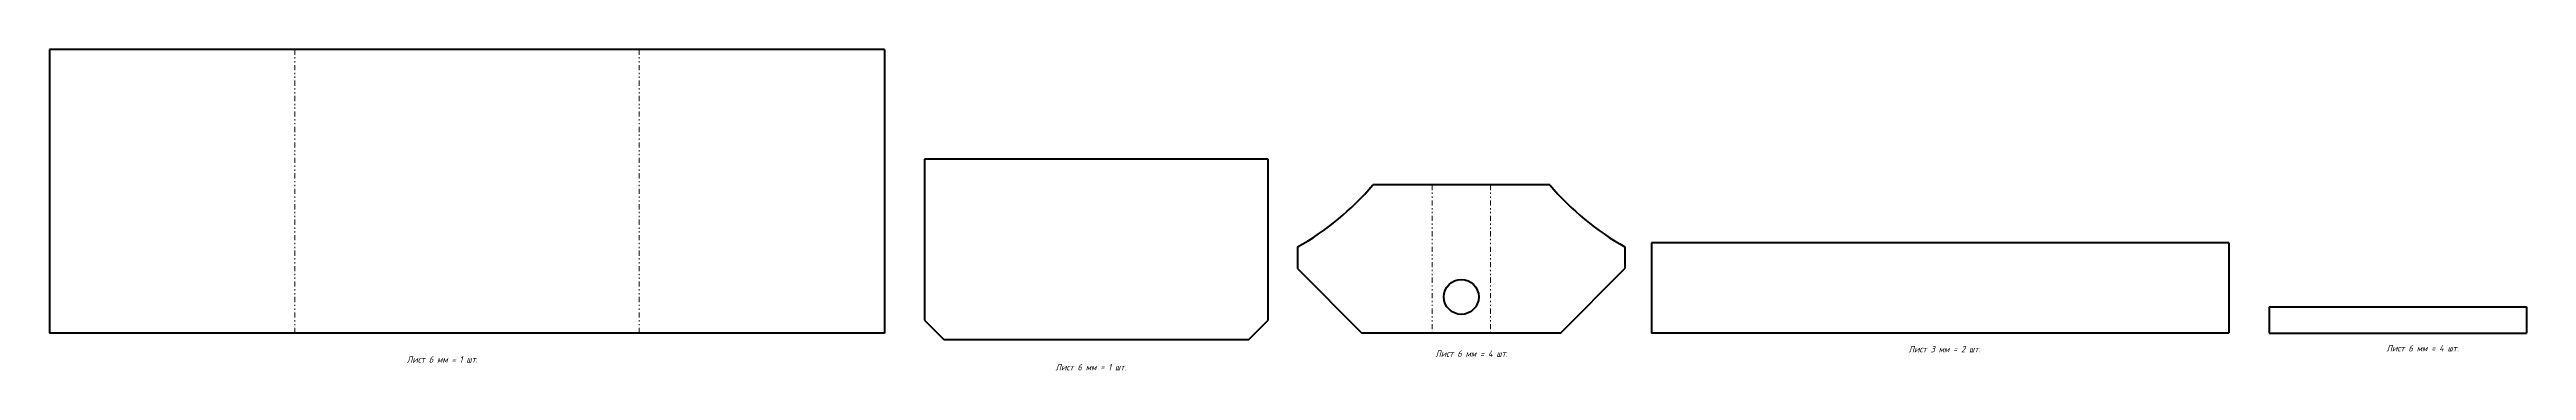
# Model space of a CAD drawing. Header units: millimetres. Extents: x 0 to 1925, y -29 to 220.
import ezdxf

# ---------------------------------------------------------------- set-up
doc = ezdxf.new("R2010")
doc.units = ezdxf.units.MM
doc.linetypes.add('K5LT_BASIC', pattern=[0])
doc.linetypes.add('K5LT_CHAIN_LINE_WITH_2_POINTS', pattern=[12, 4, -2, 1, -2, 1, -2])
doc.styles.add('KTEXTSTYLE', font='GOST_AU.SHX', dxfattribs={"width": 0.96, "height": 5})

msp = doc.modelspace()

# ---------------------------------------------------------------- linework, layer by layer
at = {"color": 7, "linetype": 'K5LT_BASIC', "lineweight": 40}
for p, q in [((0, 220), (0, 0)), ((181, 220), (0, 220)), ((200.5, 220), (181, 220)), ((448.5, 220), (200.5, 220)), ((468, 220), (448.5, 220)), ((649, 220), (468, 220)), ((649, 220), (649, 0)), ((947, 135), (680, 135)), ((680, 135), (680, 10)), ((947, 10), (947, 135)), ((1068, 115), (1028.5, 115)), ((1081.2, 115), (1068, 115)), ((1113.2, 115), (1081.2, 115)), ((1126.4, 115), (1113.2, 115)), ((1165.9, 115), (1126.4, 115)), ((970, 66.8), (970, 50)), ((1224.4, 66.8), (1224.4, 50)), ((1693.6, 70), (1245, 70)), ((1245, 70), (1245, 0)), ((1693.6, 70), (1693.6, 0)), ((970, 50), (1020, 0)), ((1174.4, 0), (1224.4, 50)), ((1725, 20.3), (1925, 20.3)), ((1725, 20.3), (1725, 0)), ((1925, 20.3), (1925, 0)), ((181, 0), (0, 0)), ((200.5, 0), (181, 0)), ((448.5, 0), (200.5, 0)), ((468, 0), (448.5, 0)), ((649, 0), (468, 0)), ((680, 10), (695, -5)), ((932, -5), (947, 10)), ((1068, 0), (1020, 0)), ((1081.2, 0), (1068, 0)), ((1113.2, 0), (1081.2, 0)), ((1126.4, 0), (1113.2, 0)), ((1174.4, 0), (1126.4, 0)), ((1725, 0), (1925, 0)), ((695, -5), (932, -5)), ((1693.6, 0), (1245, 0))]:
    msp.add_line(p, q, dxfattribs=at)
at = {"color": 7, "linetype": 'K5LT_CHAIN_LINE_WITH_2_POINTS', "lineweight": 18}
for p, q in [((190.7, 220), (190.7, 0)), ((458.2, 220), (458.2, 0)), ((1074.6, 115), (1074.6, 0)), ((1119.8, 115), (1119.8, 0))]:
    msp.add_line(p, q, dxfattribs=at)
at = {"color": 7, "linetype": 'K5LT_BASIC', "lineweight": 40}
msp.add_circle((1097.2, 28), 13.5, dxfattribs=at)
for centre, start, end in [((864, 255), 299.3893, 319.5979), ((1330.4, 255), 220.4021, 240.6107)]:
    msp.add_arc(centre, 216, start, end, dxfattribs=at)

# ---------------------------------------------------------------- texts
at = {"color": 7, "char_height": 5, "attachment_point": 1, "style": 'KTEXTSTYLE'}
for s, insert in [('\\H3.5;\\W0.965;\\Q15;\\Q15;\\H5.00;Лист 6 мм = 1 шт.', (277.7, -18)), ('\\H3.5;\\W0.965;\\Q15;\\Q15;\\H5.00;Лист 6 мм = 4 шт.', (1077, -13.5)), ('\\H3.5;\\W0.965;\\Q15;\\Q15;\\H5.00;Лист 3 мм = 2 шт.', (1444.8, -10)), ('\\H3.5;\\W0.965;\\Q15;\\Q15;\\H5.00;Лист 6 мм = 4 шт.', (1816.2, -9.3)), ('\\H3.5;\\W0.965;\\Q15;\\Q15;\\H5.00;Лист 6 мм = 1 шт.', (781.8, -24))]:
    msp.add_mtext(s, dxfattribs=dict(at, insert=insert))

doc.saveas('drawing.dxf')
